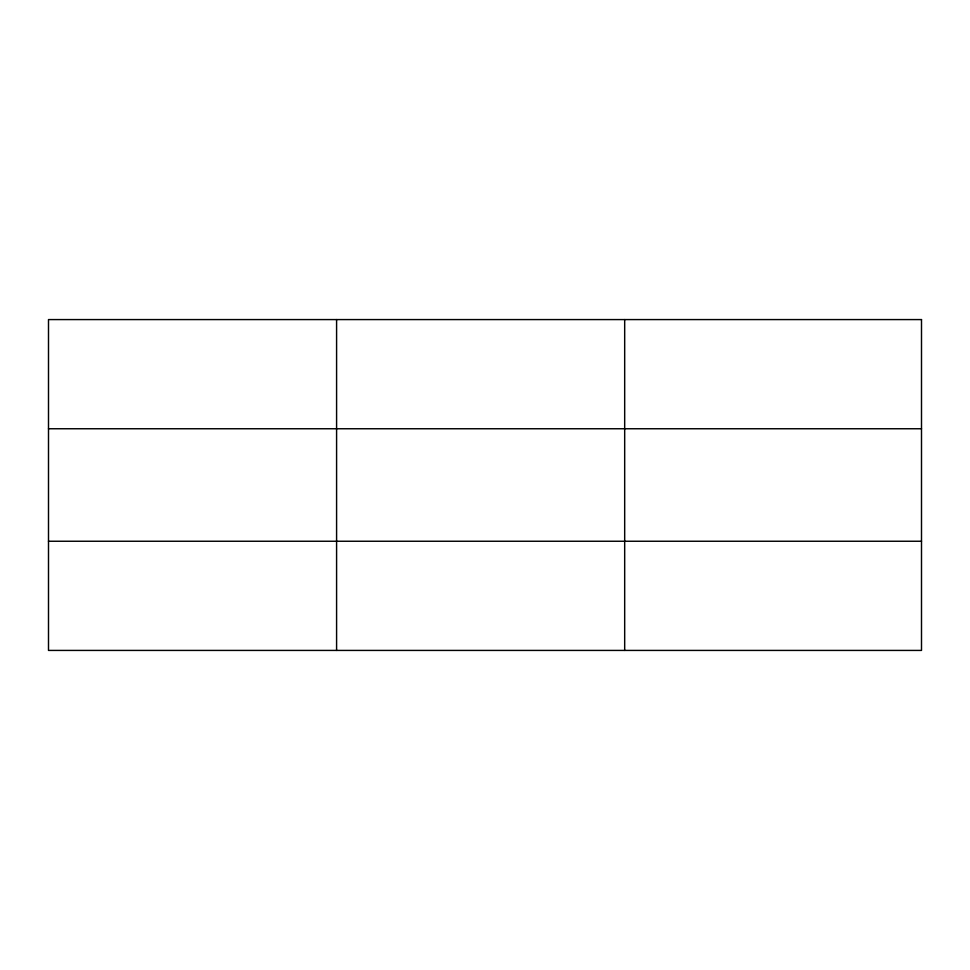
<?xml version="1.0" encoding="UTF-8"?>
<svg xmlns="http://www.w3.org/2000/svg" width="970" height="970" viewBox="0 0 970 970"><rect width="100%" height="100%" fill="white"/><g stroke="black" fill="none" stroke-linecap="round" stroke-linejoin="round"><path stroke-width="1.45" d="M336.59 319.579L336.59 650.421M624.68 319.579L624.68 650.421M48.5 428.752L921.5 428.752M48.5 541.248L921.5 541.248M921.5 319.579L921.5 650.421L48.5 650.421L48.5 319.579L921.5 319.579"/></g></svg>
